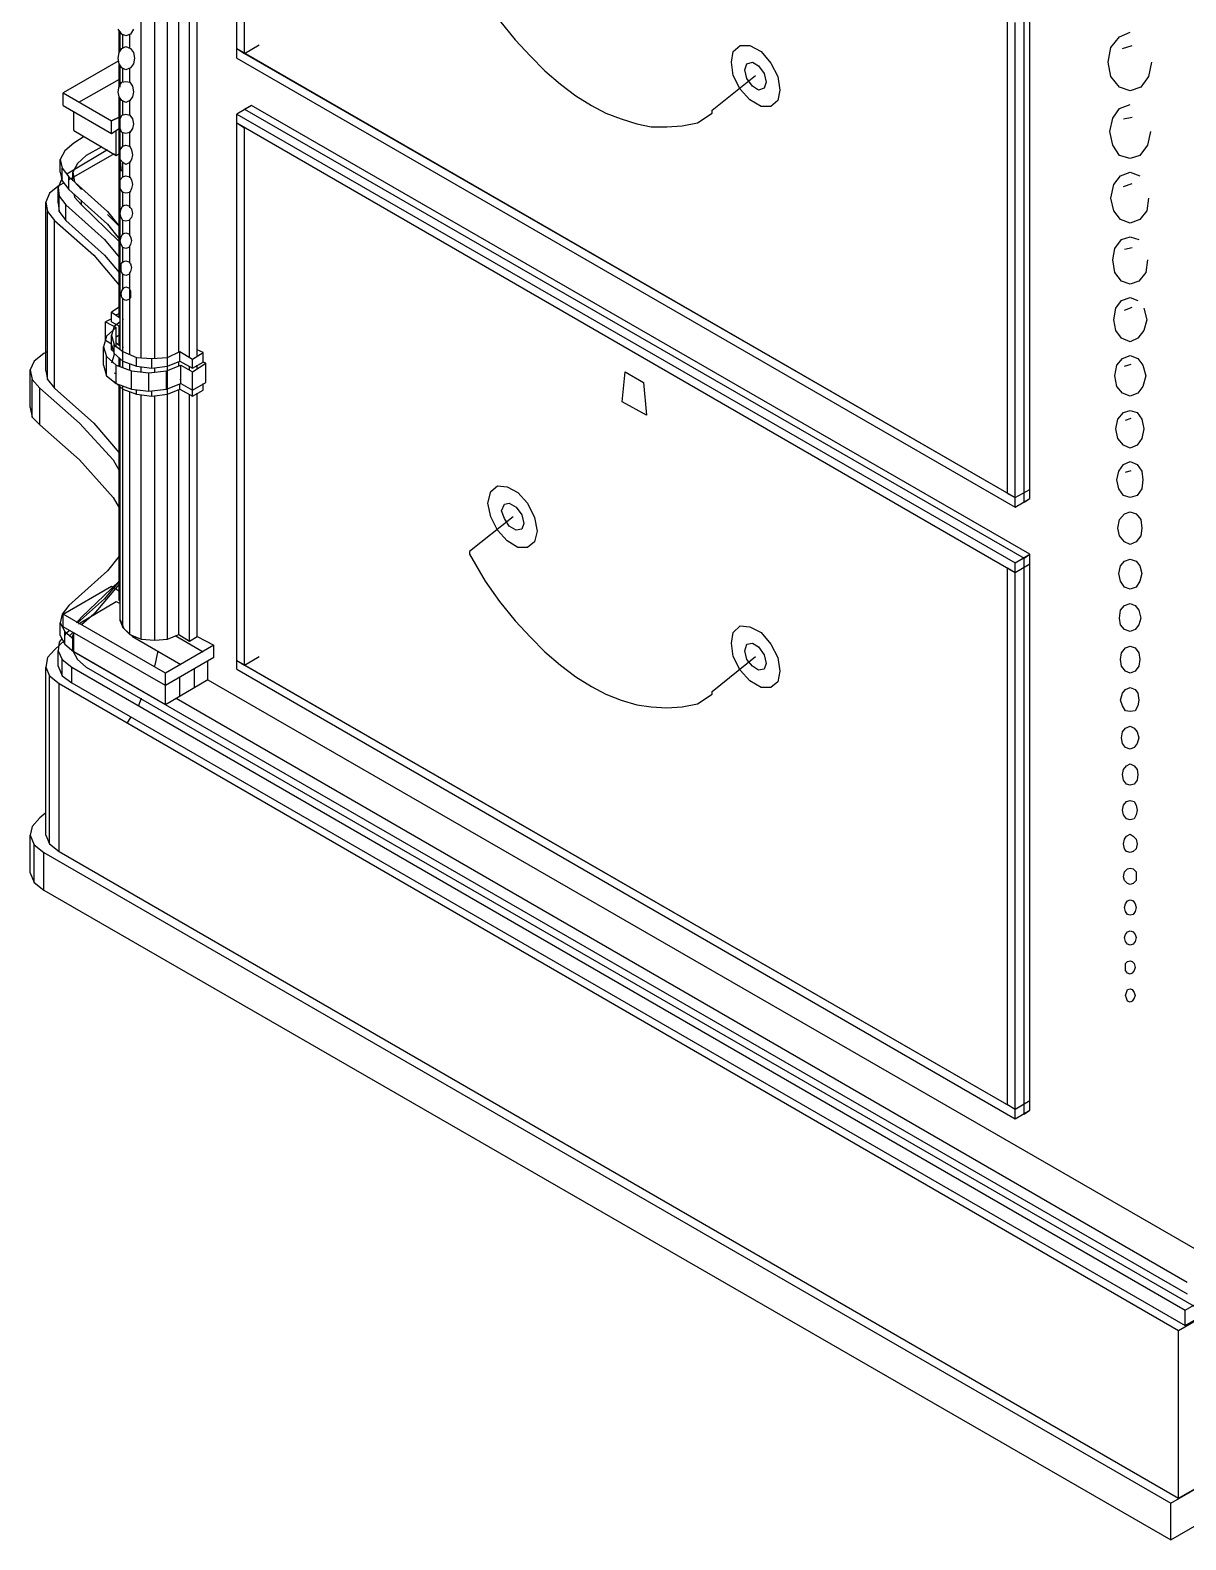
# Model space of a CAD drawing. Header units: inches. Extents: x 0.3 to 16.2, y 0.3 to 11.4.
# Drawn here: x 1.206 to 1.677, y 1.944 to 2.559 of the extents above; entities that cross this region are included whole.
import ezdxf

# ---------------------------------------------------------------- set-up
doc = ezdxf.new("R2010")
doc.units = ezdxf.units.IN
doc.header["$LTSCALE"] = 0.009843
doc.header["$MEASUREMENT"] = 0
doc.layers.add('GEOMETRY', color=7, linetype='Continuous')

msp = doc.modelspace()

# ---------------------------------------------------------------- linework, layer by layer
at = {"layer": 'GEOMETRY'}
for p, q in [((1.2622, 2.31102), (1.2622, 2.83465)), ((1.25157, 2.42598), (1.25157, 2.81693)), ((1.25709, 2.42559), (1.25709, 2.81654)), ((1.26693, 2.42795), (1.26693, 2.81929)), ((1.27126, 2.42598), (1.27126, 2.81732)), ((1.27441, 2.42677), (1.27441, 2.81772)), ((1.29055, 2.55197), (1.29055, 2.74606)), ((1.2937, 2.55), (1.2937, 2.74409)), ((1.2937, 2.55394), (1.2937, 2.74409)), ((1.61142, 2.36693), (1.61142, 2.5685)), ((1.61378, 2.3685), (1.61378, 2.57008)), ((1.39764, 2.56339), (1.40394, 2.55551)), ((1.60472, 2.37047), (1.60472, 2.56457)), ((1.60787, 2.3689), (1.60787, 2.5626)), ((1.61378, 2.37205), (1.61378, 2.56614)), ((1.2437, 2.55787), (1.24213, 2.55984)), ((1.24252, 2.55039), (1.24252, 2.55906)), ((1.24252, 2.55039), (1.24252, 2.55906)), ((1.24291, 2.55079), (1.24291, 2.55906)), ((1.24291, 2.55079), (1.24291, 2.55906)), ((1.24291, 2.55118), (1.24291, 2.55866)), ((1.24291, 2.55118), (1.24291, 2.55866)), ((1.24528, 2.55709), (1.2437, 2.55787)), ((1.24409, 2.55197), (1.24409, 2.55787)), ((1.24724, 2.55787), (1.24528, 2.55709)), ((1.24685, 2.55197), (1.24685, 2.55787)), ((1.24685, 2.55197), (1.24685, 2.55787)), ((1.24843, 2.55984), (1.24724, 2.55787)), ((1.40394, 2.55551), (1.41024, 2.54882)), ((1.64685, 2.55236), (1.65039, 2.55669)), ((1.65039, 2.55669), (1.65472, 2.55866)), ((1.24213, 2.54803), (1.24252, 2.55039)), ((1.24252, 2.55039), (1.2437, 2.55197)), ((1.2437, 2.55197), (1.24528, 2.55276)), ((1.24528, 2.55276), (1.24724, 2.55197)), ((1.24724, 2.55197), (1.24843, 2.55039)), ((1.24843, 2.55039), (1.24882, 2.54803)), ((1.29055, 2.55197), (1.60787, 2.3689)), ((1.29055, 2.55197), (1.60787, 2.3689)), ((1.29055, 2.55197), (1.2937, 2.55)), ((1.29055, 2.54803), (1.29055, 2.55197)), ((1.2937, 2.55), (1.29961, 2.55354)), ((1.2937, 2.55), (1.60787, 2.3689)), ((1.49213, 2.54646), (1.49291, 2.55079)), ((1.49291, 2.55079), (1.49567, 2.55315)), ((1.49567, 2.55315), (1.49961, 2.55315)), ((1.49961, 2.55315), (1.50433, 2.55079)), ((1.50433, 2.55079), (1.50827, 2.54606)), ((1.64567, 2.54646), (1.64685, 2.55236)), ((1.65157, 2.55197), (1.65551, 2.55315)), ((1.24213, 2.54685), (1.21969, 2.53386)), ((1.24252, 2.54567), (1.24213, 2.54803)), ((1.2437, 2.54409), (1.24252, 2.54567)), ((1.24252, 2.53661), (1.24252, 2.54528)), ((1.24252, 2.53661), (1.24252, 2.54528)), ((1.24291, 2.53661), (1.24291, 2.54528)), ((1.24291, 2.53661), (1.24291, 2.54528)), ((1.24291, 2.53701), (1.24291, 2.54488)), ((1.24291, 2.53622), (1.24291, 2.54488)), ((1.24528, 2.54331), (1.2437, 2.54409)), ((1.24409, 2.53819), (1.24409, 2.54409)), ((1.24724, 2.54409), (1.24528, 2.54331)), ((1.24685, 2.53819), (1.24685, 2.54409)), ((1.24685, 2.53819), (1.24685, 2.54409)), ((1.24843, 2.54567), (1.24724, 2.54409)), ((1.24882, 2.54803), (1.24843, 2.54567)), ((1.29055, 2.54803), (1.60787, 2.36496)), ((1.41024, 2.54882), (1.41614, 2.54291)), ((1.49291, 2.54094), (1.49213, 2.54646)), ((1.49764, 2.54331), (1.49843, 2.54567)), ((1.49843, 2.53976), (1.49764, 2.54331)), ((1.49843, 2.54567), (1.50079, 2.54646)), ((1.50079, 2.54646), (1.50315, 2.54488)), ((1.50315, 2.54488), (1.50551, 2.54173)), ((1.50827, 2.54606), (1.51102, 2.54055)), ((1.64685, 2.54055), (1.64567, 2.54646)), ((1.66339, 2.54646), (1.6622, 2.54055)), ((1.24252, 2.53937), (1.22598, 2.52992)), ((1.24252, 2.53661), (1.2437, 2.53819)), ((1.2437, 2.53819), (1.24528, 2.53858)), ((1.24528, 2.53858), (1.24685, 2.53819)), ((1.24685, 2.53819), (1.24803, 2.53661)), ((1.41614, 2.54291), (1.42244, 2.5374)), ((1.42244, 2.5374), (1.42874, 2.53268)), ((1.48425, 2.52677), (1.50197, 2.54094)), ((1.49567, 2.53543), (1.49291, 2.54094)), ((1.50079, 2.53661), (1.49843, 2.53976)), ((1.50551, 2.54173), (1.5063, 2.53819)), ((1.5063, 2.53819), (1.50551, 2.53583)), ((1.51102, 2.54055), (1.51181, 2.53504)), ((1.65039, 2.53622), (1.64685, 2.54055)), ((1.6622, 2.54055), (1.65906, 2.53622)), ((1.21969, 2.53386), (1.23937, 2.52244)), ((1.21969, 2.53386), (1.23937, 2.52244)), ((1.21969, 2.52874), (1.21969, 2.53386)), ((1.24213, 2.53425), (1.24252, 2.53661)), ((1.24252, 2.53228), (1.24213, 2.53425)), ((1.2437, 2.53071), (1.24252, 2.53228)), ((1.24252, 2.44252), (1.24252, 2.53228)), ((1.24252, 2.52795), (1.24252, 2.53228)), ((1.24291, 2.50591), (1.24291, 2.53189)), ((1.24291, 2.44252), (1.24291, 2.53189)), ((1.24291, 2.52362), (1.24291, 2.53189)), ((1.24803, 2.53228), (1.24685, 2.53071)), ((1.24803, 2.53661), (1.24843, 2.53425)), ((1.24843, 2.53425), (1.24803, 2.53228)), ((1.42874, 2.53268), (1.43504, 2.52874)), ((1.49961, 2.5311), (1.49567, 2.53543)), ((1.50433, 2.52835), (1.49961, 2.5311)), ((1.50315, 2.53504), (1.50079, 2.53661)), ((1.50551, 2.53583), (1.50315, 2.53504)), ((1.51181, 2.53504), (1.51102, 2.53071)), ((1.65472, 2.53465), (1.65039, 2.53622)), ((1.65906, 2.53622), (1.65472, 2.53465)), ((1.21969, 2.52874), (1.23937, 2.51732)), ((1.22402, 2.5185), (1.22402, 2.52598)), ((1.24291, 2.52323), (1.2437, 2.5248)), ((1.24528, 2.52992), (1.2437, 2.53071)), ((1.2437, 2.5248), (1.24528, 2.5252)), ((1.24409, 2.5248), (1.24409, 2.53071)), ((1.24685, 2.53071), (1.24528, 2.52992)), ((1.24528, 2.5252), (1.24685, 2.5248)), ((1.24685, 2.5248), (1.24685, 2.53071)), ((1.24685, 2.5248), (1.24685, 2.53071)), ((1.24685, 2.5248), (1.24803, 2.52323)), ((1.29646, 2.52874), (1.29055, 2.5252)), ((1.29055, 2.5252), (1.60787, 2.34213)), ((1.29055, 2.5252), (1.60787, 2.34213)), ((1.29055, 2.52165), (1.29055, 2.5252)), ((1.29646, 2.52874), (1.2937, 2.52717)), ((1.2937, 2.52717), (1.61142, 2.34409)), ((1.2937, 2.52717), (1.61142, 2.34409)), ((1.61378, 2.34567), (1.29646, 2.52874)), ((1.61378, 2.34567), (1.29646, 2.52874)), ((1.43504, 2.52874), (1.44094, 2.52559)), ((1.44094, 2.52559), (1.44724, 2.52323)), ((1.47835, 2.52165), (1.48425, 2.52559)), ((1.48425, 2.52559), (1.48425, 2.52677)), ((1.50827, 2.52835), (1.50433, 2.52835)), ((1.51102, 2.53071), (1.50827, 2.52835)), ((1.64764, 2.52362), (1.65039, 2.52756)), ((1.65039, 2.52756), (1.65472, 2.52913)), ((1.22402, 2.5185), (1.24134, 2.50827)), ((1.24252, 2.52402), (1.23937, 2.52244)), ((1.23937, 2.52244), (1.24252, 2.52402)), ((1.23937, 2.52244), (1.24252, 2.52402)), ((1.23937, 2.51732), (1.23937, 2.52244)), ((1.23937, 2.51732), (1.24252, 2.51929)), ((1.24134, 2.5185), (1.24252, 2.51929)), ((1.24134, 2.5185), (1.24252, 2.51929)), ((1.24134, 2.50827), (1.24134, 2.5185)), ((1.24252, 2.52126), (1.24291, 2.52323)), ((1.24291, 2.51929), (1.24252, 2.52126)), ((1.2437, 2.51772), (1.24291, 2.51929)), ((1.24291, 2.42953), (1.24291, 2.5189)), ((1.24803, 2.51929), (1.24685, 2.51772)), ((1.24803, 2.52323), (1.24843, 2.52126)), ((1.24843, 2.52126), (1.24803, 2.51929)), ((1.29055, 2.52165), (1.60787, 2.33819)), ((1.29055, 2.52165), (1.2937, 2.51969)), ((1.29055, 2.52165), (1.2937, 2.51969)), ((1.29055, 2.30236), (1.29055, 2.52165)), ((1.2937, 2.30039), (1.2937, 2.51969)), ((1.2937, 2.30433), (1.2937, 2.51969)), ((1.44724, 2.52323), (1.45354, 2.52126)), ((1.45354, 2.52126), (1.45945, 2.52008)), ((1.45945, 2.52008), (1.46575, 2.52008)), ((1.46575, 2.52008), (1.47205, 2.52047)), ((1.47205, 2.52047), (1.47835, 2.52165)), ((1.64646, 2.51811), (1.64764, 2.52362)), ((1.65197, 2.52323), (1.65551, 2.52402)), ((1.22402, 2.51339), (1.22047, 2.51024)), ((1.22835, 2.51614), (1.22402, 2.51339)), ((1.24528, 2.51732), (1.2437, 2.51772)), ((1.24409, 2.5122), (1.24409, 2.51772)), ((1.24409, 2.5122), (1.24528, 2.5126)), ((1.24685, 2.51772), (1.24528, 2.51732)), ((1.24528, 2.5126), (1.24685, 2.5122)), ((1.24685, 2.51181), (1.24685, 2.51811)), ((1.24685, 2.51181), (1.24685, 2.51811)), ((1.64764, 2.5126), (1.64646, 2.51811)), ((1.65039, 2.50827), (1.64764, 2.5126)), ((1.66181, 2.5126), (1.65866, 2.50827)), ((1.66299, 2.51811), (1.66181, 2.5126)), ((1.22047, 2.51024), (1.2185, 2.50669)), ((1.2185, 2.50669), (1.21929, 2.50315)), ((1.2185, 2.50669), (1.21929, 2.50315)), ((1.2185, 2.50157), (1.2185, 2.50669)), ((1.24055, 2.50906), (1.22205, 2.49843)), ((1.2378, 2.51063), (1.22323, 2.50197)), ((1.22913, 2.50827), (1.22559, 2.50512)), ((1.23543, 2.51181), (1.22913, 2.50827)), ((1.24134, 2.50827), (1.24252, 2.50906)), ((1.24252, 2.50866), (1.24291, 2.51063)), ((1.24291, 2.50669), (1.24252, 2.50866)), ((1.24291, 2.51063), (1.24409, 2.5122)), ((1.24409, 2.50551), (1.24291, 2.50669)), ((1.24685, 2.5122), (1.24764, 2.51063)), ((1.24764, 2.50669), (1.24685, 2.50551)), ((1.24764, 2.51063), (1.24803, 2.50866)), ((1.24803, 2.50866), (1.24764, 2.50669)), ((1.65472, 2.50709), (1.65039, 2.50827)), ((1.65866, 2.50827), (1.65472, 2.50709)), ((1.2185, 2.50157), (1.21929, 2.49803)), ((1.21929, 2.49803), (1.21929, 2.50315)), ((1.21929, 2.50315), (1.22205, 2.49961)), ((1.21929, 2.50315), (1.22205, 2.49961)), ((1.22323, 2.50197), (1.22126, 2.50079)), ((1.22559, 2.50512), (1.22362, 2.50157)), ((1.22362, 2.50157), (1.22441, 2.49764)), ((1.22362, 2.50157), (1.22441, 2.49764)), ((1.22362, 2.49803), (1.22362, 2.50157)), ((1.24291, 2.50591), (1.24331, 2.50197)), ((1.24528, 2.50472), (1.24409, 2.50551)), ((1.24409, 2.49961), (1.24409, 2.50551)), ((1.24409, 2.49961), (1.24528, 2.5)), ((1.24685, 2.50551), (1.24528, 2.50472)), ((1.24528, 2.5), (1.24685, 2.49961)), ((1.24685, 2.49921), (1.24685, 2.50591)), ((1.24685, 2.49921), (1.24685, 2.50591)), ((1.64803, 2.49646), (1.65079, 2.5)), ((1.65079, 2.5), (1.65472, 2.50157)), ((1.65472, 2.50157), (1.65866, 2.5)), ((1.21811, 2.49606), (1.21417, 2.49291)), ((1.21929, 2.49921), (1.21772, 2.49528)), ((1.21772, 2.49528), (1.21811, 2.49173)), ((1.21772, 2.49528), (1.21811, 2.49173)), ((1.21772, 2.48898), (1.21772, 2.49528)), ((1.22008, 2.49724), (1.21811, 2.49606)), ((1.21929, 2.49803), (1.22205, 2.49449)), ((1.22205, 2.49961), (1.2378, 2.48543)), ((1.22205, 2.49961), (1.2378, 2.48543)), ((1.22205, 2.49449), (1.22205, 2.49961)), ((1.22205, 2.49449), (1.2378, 2.48031)), ((1.22441, 2.49764), (1.22717, 2.49449)), ((1.22441, 2.49764), (1.22717, 2.49449)), ((1.24252, 2.49646), (1.24291, 2.49843)), ((1.24291, 2.49488), (1.24252, 2.49646)), ((1.24291, 2.49843), (1.24409, 2.49961)), ((1.24409, 2.49331), (1.24291, 2.49488)), ((1.24685, 2.49961), (1.24764, 2.49843)), ((1.24764, 2.49488), (1.24685, 2.49331)), ((1.24764, 2.49843), (1.24803, 2.49646)), ((1.24803, 2.49646), (1.24764, 2.49488)), ((1.64685, 2.49094), (1.64803, 2.49646)), ((1.65197, 2.49567), (1.65551, 2.49685)), ((1.21417, 2.49291), (1.2126, 2.48937)), ((1.2126, 2.48937), (1.21339, 2.48543)), ((1.2126, 2.48937), (1.21339, 2.48543)), ((1.2126, 2.42047), (1.2126, 2.48937)), ((1.21772, 2.48898), (1.21811, 2.48543)), ((1.21811, 2.48543), (1.21811, 2.49173)), ((1.21811, 2.49173), (1.22087, 2.48819)), ((1.21811, 2.49173), (1.22087, 2.48819)), ((1.22087, 2.48819), (1.23661, 2.47402)), ((1.22087, 2.48819), (1.23661, 2.47402)), ((1.22087, 2.48189), (1.22087, 2.48819)), ((1.22402, 2.49252), (1.22441, 2.49134)), ((1.22441, 2.49134), (1.22717, 2.48819)), ((1.22717, 2.48819), (1.22717, 2.49016)), ((1.22717, 2.48819), (1.24252, 2.47323)), ((1.24331, 2.48661), (1.24409, 2.4878)), ((1.24409, 2.4874), (1.24409, 2.4937)), ((1.24528, 2.49291), (1.24409, 2.49331)), ((1.24409, 2.4878), (1.24528, 2.48819)), ((1.24685, 2.49331), (1.24528, 2.49291)), ((1.24528, 2.48819), (1.24646, 2.4878)), ((1.24646, 2.4878), (1.24764, 2.48661)), ((1.24685, 2.48701), (1.24685, 2.4937)), ((1.24685, 2.48701), (1.24685, 2.4937)), ((1.64803, 2.48583), (1.64685, 2.49094)), ((1.6622, 2.49094), (1.66142, 2.48583)), ((1.21339, 2.41693), (1.21339, 2.48543)), ((1.21339, 2.48543), (1.21614, 2.48189)), ((1.21339, 2.48543), (1.21614, 2.48189)), ((1.21614, 2.48189), (1.23228, 2.46772)), ((1.21614, 2.48189), (1.23228, 2.46772)), ((1.21614, 2.41339), (1.21614, 2.48189)), ((1.21811, 2.48543), (1.22087, 2.48189)), ((1.22087, 2.48189), (1.23661, 2.46772)), ((1.2378, 2.48543), (1.24252, 2.47953)), ((1.2378, 2.48543), (1.24252, 2.47953)), ((1.2378, 2.48425), (1.24252, 2.47953)), ((1.2378, 2.48425), (1.24252, 2.47953)), ((1.24291, 2.48465), (1.24331, 2.48661)), ((1.24331, 2.48307), (1.24291, 2.48465)), ((1.24409, 2.48189), (1.24331, 2.48307)), ((1.24528, 2.4815), (1.24409, 2.48189)), ((1.24409, 2.47598), (1.24409, 2.48189)), ((1.24646, 2.48189), (1.24528, 2.4815)), ((1.24764, 2.48307), (1.24646, 2.48189)), ((1.24685, 2.47559), (1.24685, 2.48228)), ((1.24685, 2.47559), (1.24685, 2.48228)), ((1.24764, 2.48661), (1.24803, 2.48465)), ((1.24803, 2.48465), (1.24764, 2.48307)), ((1.65079, 2.48228), (1.64803, 2.48583)), ((1.65472, 2.48071), (1.65079, 2.48228)), ((1.65866, 2.48228), (1.65472, 2.48071)), ((1.66142, 2.48583), (1.65866, 2.48228)), ((1.2378, 2.48031), (1.24252, 2.47441)), ((1.24331, 2.4752), (1.24409, 2.47638)), ((1.24409, 2.47638), (1.24528, 2.47677)), ((1.24528, 2.47677), (1.24646, 2.47638)), ((1.24646, 2.47638), (1.24724, 2.4752)), ((1.23661, 2.47402), (1.24252, 2.46693)), ((1.23661, 2.47402), (1.24252, 2.46693)), ((1.24291, 2.47362), (1.24331, 2.4752)), ((1.24331, 2.47205), (1.24291, 2.47362)), ((1.24409, 2.47087), (1.24331, 2.47205)), ((1.24528, 2.47047), (1.24409, 2.47087)), ((1.24409, 2.46457), (1.24409, 2.47087)), ((1.24646, 2.47087), (1.24528, 2.47047)), ((1.24724, 2.47205), (1.24646, 2.47087)), ((1.24685, 2.46457), (1.24685, 2.47126)), ((1.24685, 2.46457), (1.24685, 2.47126)), ((1.24724, 2.4752), (1.24764, 2.47362)), ((1.24764, 2.47362), (1.24724, 2.47205)), ((1.64764, 2.46575), (1.64843, 2.47047)), ((1.64843, 2.47047), (1.65118, 2.47402)), ((1.65118, 2.47402), (1.65472, 2.4752)), ((1.65236, 2.47008), (1.65551, 2.47087)), ((1.65472, 2.4752), (1.65827, 2.47402)), ((1.23228, 2.46772), (1.24252, 2.45551)), ((1.23228, 2.46772), (1.24252, 2.45551)), ((1.23661, 2.46772), (1.24252, 2.46063)), ((1.24331, 2.46417), (1.24409, 2.46496)), ((1.24331, 2.4626), (1.24331, 2.46417)), ((1.24409, 2.46496), (1.24528, 2.46535)), ((1.24528, 2.46535), (1.24646, 2.46496)), ((1.24646, 2.46496), (1.24724, 2.46417)), ((1.24724, 2.46417), (1.24764, 2.4626)), ((1.64843, 2.46063), (1.64764, 2.46575)), ((1.66181, 2.46575), (1.66102, 2.46063)), ((1.24331, 2.46102), (1.24331, 2.4626)), ((1.24409, 2.45984), (1.24331, 2.46102)), ((1.24409, 2.45394), (1.24409, 2.46024)), ((1.24528, 2.45945), (1.24409, 2.45984)), ((1.24646, 2.45984), (1.24528, 2.45945)), ((1.24724, 2.46102), (1.24646, 2.45984)), ((1.24685, 2.42717), (1.24685, 2.46063)), ((1.24685, 2.42717), (1.24685, 2.46063)), ((1.24764, 2.4626), (1.24724, 2.46102)), ((1.65118, 2.45709), (1.64843, 2.46063)), ((1.65472, 2.45591), (1.65118, 2.45709)), ((1.65827, 2.45709), (1.65472, 2.45591)), ((1.66102, 2.46063), (1.65827, 2.45709)), ((1.24331, 2.45197), (1.2437, 2.45315)), ((1.2437, 2.45039), (1.24331, 2.45197)), ((1.2437, 2.45315), (1.24449, 2.45433)), ((1.24449, 2.45433), (1.24528, 2.45472)), ((1.24528, 2.45472), (1.24646, 2.45433)), ((1.24646, 2.45433), (1.24724, 2.45315)), ((1.24724, 2.45315), (1.24724, 2.45197)), ((1.24724, 2.45197), (1.24724, 2.45039)), ((1.24252, 2.44646), (1.23937, 2.44449)), ((1.24449, 2.44961), (1.2437, 2.45039)), ((1.24409, 2.42205), (1.24409, 2.45)), ((1.24528, 2.44921), (1.24449, 2.44961)), ((1.24646, 2.44961), (1.24528, 2.44921)), ((1.24724, 2.45039), (1.24646, 2.44961)), ((1.64803, 2.44134), (1.64882, 2.44606)), ((1.64882, 2.44606), (1.65118, 2.44921)), ((1.65118, 2.44921), (1.65472, 2.45039)), ((1.65236, 2.44528), (1.65551, 2.44646)), ((1.65472, 2.45039), (1.65787, 2.44921)), ((1.66024, 2.44606), (1.66142, 2.44134)), ((1.23937, 2.44173), (1.23701, 2.44055)), ((1.23701, 2.44055), (1.24134, 2.43819)), ((1.23701, 2.44055), (1.24134, 2.43819)), ((1.23701, 2.43307), (1.23701, 2.44055)), ((1.23937, 2.44449), (1.24291, 2.44213)), ((1.23937, 2.44449), (1.24291, 2.44213)), ((1.23937, 2.44055), (1.23937, 2.44449)), ((1.23937, 2.44055), (1.24291, 2.43858)), ((1.24055, 2.43858), (1.23937, 2.43504)), ((1.24291, 2.44055), (1.24055, 2.43858)), ((1.24252, 2.4437), (1.24134, 2.44331)), ((1.24252, 2.4311), (1.24252, 2.43858)), ((1.24291, 2.4311), (1.24291, 2.43858)), ((1.24409, 2.44173), (1.24409, 2.44173)), ((1.24409, 2.44173), (1.24409, 2.44173)), ((1.24409, 2.44173), (1.24409, 2.44134)), ((1.24409, 2.4378), (1.24409, 2.44173)), ((1.64882, 2.43701), (1.64803, 2.44134)), ((1.66142, 2.44134), (1.66024, 2.43701)), ((1.2374, 2.43465), (1.23622, 2.43031)), ((1.23701, 2.43307), (1.23937, 2.4315)), ((1.24134, 2.43819), (1.2374, 2.43465)), ((1.23937, 2.43504), (1.24055, 2.4311)), ((1.23937, 2.43504), (1.24055, 2.4311)), ((1.23937, 2.4311), (1.23937, 2.43504)), ((1.24134, 2.43031), (1.24134, 2.43819)), ((1.24252, 2.43504), (1.24134, 2.43425)), ((1.24409, 2.4378), (1.24409, 2.4378)), ((1.65118, 2.43386), (1.64882, 2.43701)), ((1.65472, 2.43228), (1.65118, 2.43386)), ((1.65787, 2.43386), (1.65472, 2.43228)), ((1.66024, 2.43701), (1.65787, 2.43386)), ((1.21181, 2.42756), (1.20787, 2.42441)), ((1.21339, 2.42835), (1.21181, 2.42756)), ((1.23622, 2.43031), (1.2374, 2.42638)), ((1.23622, 2.43031), (1.2374, 2.42638)), ((1.23622, 2.42283), (1.23622, 2.43031)), ((1.2374, 2.4185), (1.2374, 2.42638)), ((1.2374, 2.42638), (1.24134, 2.42283)), ((1.2374, 2.42638), (1.24134, 2.42283)), ((1.23937, 2.42913), (1.23937, 2.43189)), ((1.23937, 2.4311), (1.24055, 2.42756)), ((1.23937, 2.42913), (1.24055, 2.42835)), ((1.24055, 2.42717), (1.23937, 2.42362)), ((1.24055, 2.42756), (1.24055, 2.4311)), ((1.24055, 2.4311), (1.24409, 2.42835)), ((1.24055, 2.4311), (1.24409, 2.42835)), ((1.24055, 2.43071), (1.24134, 2.43031)), ((1.24055, 2.42756), (1.24409, 2.42441)), ((1.24094, 2.42717), (1.24055, 2.42717)), ((1.24134, 2.43189), (1.24291, 2.43071)), ((1.24134, 2.43189), (1.24291, 2.43071)), ((1.24409, 2.43031), (1.24409, 2.42992)), ((1.24409, 2.43031), (1.24409, 2.42992)), ((1.24409, 2.42992), (1.24409, 2.42992)), ((1.24409, 2.42638), (1.24409, 2.42992)), ((1.24409, 2.42441), (1.24409, 2.42835)), ((1.24409, 2.42835), (1.24961, 2.42598)), ((1.24409, 2.42835), (1.24961, 2.42598)), ((1.2622, 2.42598), (1.26732, 2.42835)), ((1.2622, 2.42598), (1.26732, 2.42835)), ((1.26732, 2.42441), (1.26732, 2.42835)), ((1.26732, 2.42835), (1.27244, 2.4252)), ((1.26732, 2.42835), (1.27244, 2.4252)), ((1.27244, 2.4252), (1.27677, 2.42795)), ((1.27244, 2.4252), (1.27677, 2.42795)), ((1.27677, 2.42795), (1.27441, 2.42913)), ((1.27677, 2.42402), (1.27677, 2.42795)), ((1.65157, 2.42559), (1.65472, 2.42677)), ((1.65472, 2.42677), (1.65787, 2.42559)), ((1.20787, 2.42441), (1.2063, 2.42087)), ((1.2063, 2.42087), (1.20709, 2.41693)), ((1.2063, 2.42087), (1.20709, 2.41693)), ((1.2063, 2.40551), (1.2063, 2.42087)), ((1.2126, 2.42047), (1.21339, 2.41693)), ((1.23622, 2.42283), (1.2374, 2.4185)), ((1.24134, 2.41535), (1.24134, 2.42283)), ((1.24134, 2.42283), (1.24764, 2.42047)), ((1.24134, 2.42283), (1.24764, 2.42047)), ((1.24252, 2.42244), (1.24252, 2.42598)), ((1.24291, 2.42244), (1.24291, 2.42559)), ((1.24291, 2.42244), (1.24291, 2.42559)), ((1.24409, 2.42441), (1.24961, 2.42244)), ((1.24685, 2.42087), (1.24685, 2.42323)), ((1.24685, 2.42087), (1.24685, 2.42323)), ((1.24764, 2.41299), (1.24764, 2.42047)), ((1.24764, 2.42047), (1.25472, 2.41969)), ((1.24764, 2.42047), (1.25472, 2.41969)), ((1.24961, 2.42244), (1.24961, 2.42598)), ((1.24961, 2.42598), (1.25591, 2.42559)), ((1.24961, 2.42598), (1.25591, 2.42559)), ((1.24961, 2.42244), (1.25591, 2.42165)), ((1.25157, 2.42008), (1.25157, 2.42205)), ((1.25472, 2.41969), (1.26181, 2.42047)), ((1.25472, 2.41969), (1.26181, 2.42047)), ((1.25591, 2.42559), (1.2622, 2.42598)), ((1.25591, 2.42559), (1.2622, 2.42598)), ((1.25591, 2.42165), (1.25591, 2.42559)), ((1.25591, 2.42165), (1.2622, 2.42244)), ((1.25709, 2.42008), (1.25709, 2.42165)), ((1.26181, 2.42047), (1.26772, 2.42283)), ((1.26181, 2.42047), (1.26772, 2.42283)), ((1.26181, 2.41299), (1.26181, 2.42047)), ((1.2622, 2.42244), (1.2622, 2.42598)), ((1.2622, 2.42244), (1.26732, 2.42441)), ((1.26693, 2.42244), (1.26693, 2.42402)), ((1.26732, 2.42441), (1.27244, 2.42165)), ((1.26772, 2.41535), (1.26772, 2.42283)), ((1.26772, 2.42283), (1.27244, 2.42008)), ((1.26772, 2.42283), (1.27244, 2.42008)), ((1.27126, 2.42087), (1.27126, 2.42205)), ((1.27244, 2.42165), (1.27244, 2.4252)), ((1.27244, 2.42165), (1.27677, 2.42402)), ((1.27244, 2.42008), (1.27795, 2.42362)), ((1.27244, 2.42008), (1.27795, 2.42362)), ((1.27244, 2.4126), (1.27244, 2.42008)), ((1.27441, 2.42165), (1.27441, 2.42283)), ((1.27795, 2.42362), (1.27677, 2.42402)), ((1.27795, 2.41575), (1.27795, 2.42362)), ((1.44764, 2.40787), (1.44882, 2.42008)), ((1.44882, 2.42008), (1.4563, 2.41575)), ((1.64843, 2.4185), (1.64921, 2.42283)), ((1.64921, 2.42283), (1.65157, 2.42559)), ((1.65236, 2.42244), (1.65512, 2.42323)), ((1.65787, 2.42559), (1.65984, 2.42283)), ((1.65984, 2.42283), (1.66102, 2.4185)), ((1.20709, 2.40157), (1.20709, 2.41693)), ((1.20709, 2.41693), (1.21024, 2.41339)), ((1.20709, 2.41693), (1.21024, 2.41339)), ((1.21339, 2.41693), (1.21614, 2.41339)), ((1.2374, 2.4185), (1.24134, 2.41535)), ((1.24055, 2.41969), (1.24134, 2.41929)), ((1.24055, 2.41969), (1.24134, 2.41929)), ((1.24055, 2.41614), (1.24409, 2.41299)), ((1.24134, 2.41535), (1.24764, 2.41299)), ((1.24252, 2.32677), (1.24252, 2.41457)), ((1.24291, 2.3189), (1.24291, 2.41417)), ((1.24291, 2.3185), (1.24291, 2.41417)), ((1.24409, 2.31575), (1.24409, 2.41417)), ((1.24409, 2.41299), (1.24409, 2.41417)), ((1.25472, 2.4122), (1.25472, 2.41969)), ((1.26181, 2.41299), (1.26772, 2.41535)), ((1.26181, 2.41457), (1.2622, 2.41457)), ((1.26181, 2.41457), (1.2622, 2.41457)), ((1.2622, 2.41102), (1.2622, 2.41457)), ((1.26732, 2.41693), (1.26772, 2.41654)), ((1.26732, 2.41693), (1.26772, 2.41654)), ((1.26732, 2.41299), (1.26732, 2.41496)), ((1.26772, 2.41535), (1.27244, 2.4126)), ((1.27244, 2.4126), (1.27795, 2.41575)), ((1.27244, 2.41024), (1.27244, 2.41378)), ((1.27677, 2.4126), (1.27677, 2.41535)), ((1.4563, 2.41575), (1.45748, 2.40236)), ((1.64921, 2.41417), (1.64843, 2.4185)), ((1.65157, 2.41142), (1.64921, 2.41417)), ((1.65984, 2.41417), (1.65787, 2.41142)), ((1.66102, 2.4185), (1.65984, 2.41417)), ((1.21024, 2.41339), (1.22638, 2.39921)), ((1.21024, 2.41339), (1.22638, 2.39921)), ((1.21024, 2.39843), (1.21024, 2.41339)), ((1.21614, 2.41339), (1.23228, 2.39921)), ((1.24409, 2.41299), (1.24961, 2.41102)), ((1.24685, 2.31299), (1.24685, 2.41181)), ((1.24685, 2.32441), (1.24685, 2.41181)), ((1.24764, 2.41299), (1.25472, 2.4122)), ((1.24961, 2.41102), (1.24961, 2.4126)), ((1.24961, 2.41102), (1.25591, 2.41024)), ((1.25157, 2.31102), (1.25157, 2.41063)), ((1.25472, 2.4122), (1.26181, 2.41299)), ((1.25591, 2.41024), (1.25591, 2.4122)), ((1.25591, 2.41024), (1.2622, 2.41102)), ((1.25709, 2.31063), (1.25709, 2.41024)), ((1.2622, 2.41102), (1.26732, 2.41299)), ((1.26693, 2.31299), (1.26693, 2.4126)), ((1.26732, 2.41299), (1.27244, 2.41024)), ((1.27126, 2.31024), (1.27126, 2.41063)), ((1.27244, 2.41024), (1.27677, 2.4126)), ((1.27441, 2.3122), (1.27441, 2.41142)), ((1.45748, 2.40236), (1.44764, 2.40787)), ((1.65472, 2.41024), (1.65157, 2.41142)), ((1.65787, 2.41142), (1.65472, 2.41024)), ((1.2063, 2.40551), (1.20709, 2.40157)), ((1.20709, 2.40157), (1.21024, 2.39843)), ((1.64961, 2.40079), (1.65197, 2.40354)), ((1.65197, 2.40354), (1.65472, 2.40433)), ((1.65472, 2.40433), (1.65748, 2.40354)), ((1.65748, 2.40354), (1.65945, 2.40079)), ((1.21024, 2.39843), (1.22638, 2.38425)), ((1.22638, 2.39921), (1.24016, 2.38425)), ((1.22638, 2.39921), (1.24016, 2.38425)), ((1.23228, 2.39921), (1.24252, 2.38701)), ((1.64882, 2.39685), (1.64961, 2.40079)), ((1.64961, 2.39291), (1.64882, 2.39685)), ((1.65276, 2.40039), (1.65512, 2.40118)), ((1.65945, 2.40079), (1.66024, 2.39685)), ((1.66024, 2.39685), (1.65945, 2.39291)), ((1.65197, 2.39016), (1.64961, 2.39291)), ((1.65472, 2.38898), (1.65197, 2.39016)), ((1.65748, 2.39016), (1.65472, 2.38898)), ((1.65945, 2.39291), (1.65748, 2.39016)), ((1.67717, 2.0374), (2.29213, 2.39213)), ((1.67717, 2.0374), (2.29213, 2.39213)), ((1.22638, 2.38425), (1.24016, 2.3689)), ((1.24016, 2.38425), (1.24252, 2.37992)), ((1.24016, 2.38425), (1.24252, 2.37992)), ((1.65197, 2.38228), (1.65472, 2.38346)), ((1.65472, 2.38346), (1.65748, 2.38228)), ((1.67441, 2.02913), (2.29764, 2.38898)), ((1.67441, 2.02913), (2.29764, 2.38898)), ((1.67717, 2.0311), (2.29764, 2.38898)), ((1.64921, 2.37598), (1.65, 2.37953)), ((1.65, 2.37953), (1.65197, 2.38228)), ((1.65276, 2.37913), (1.65512, 2.37992)), ((1.65748, 2.38228), (1.65945, 2.37953)), ((1.65945, 2.37953), (1.65984, 2.37598)), ((1.39291, 2.36654), (1.39409, 2.37126)), ((1.39409, 2.37126), (1.39685, 2.37362)), ((1.39685, 2.37362), (1.40079, 2.37323)), ((1.40079, 2.37323), (1.40512, 2.37087)), ((1.40512, 2.37087), (1.40906, 2.36654)), ((1.60787, 2.3689), (1.61378, 2.37205)), ((1.60787, 2.3689), (1.61378, 2.37205)), ((1.60787, 2.3689), (1.61378, 2.37205)), ((1.61378, 2.3685), (1.61378, 2.37205)), ((1.65, 2.37244), (1.64921, 2.37598)), ((1.65197, 2.36969), (1.65, 2.37244)), ((1.65945, 2.37244), (1.65748, 2.36969)), ((1.65984, 2.37598), (1.65945, 2.37244)), ((1.24016, 2.3689), (1.24252, 2.36457)), ((1.39409, 2.36102), (1.39291, 2.36654)), ((1.39843, 2.36339), (1.39961, 2.36614)), ((1.39961, 2.36614), (1.40157, 2.36654)), ((1.40157, 2.36654), (1.40433, 2.36496)), ((1.40433, 2.36496), (1.40669, 2.36181)), ((1.40906, 2.36654), (1.41181, 2.36063)), ((1.60472, 2.37047), (1.60787, 2.3689)), ((1.60787, 2.36496), (1.60787, 2.3689)), ((1.60787, 2.36496), (1.61378, 2.3685)), ((1.61142, 2.36693), (1.61378, 2.3685)), ((1.65472, 2.3689), (1.65197, 2.36969)), ((1.65748, 2.36969), (1.65472, 2.3689)), ((1.40315, 2.36102), (1.38543, 2.34685)), ((1.39685, 2.35551), (1.39409, 2.36102)), ((1.39961, 2.36024), (1.39843, 2.36339)), ((1.40157, 2.35709), (1.39961, 2.36024)), ((1.40669, 2.36181), (1.40748, 2.35827)), ((1.41181, 2.36063), (1.41299, 2.35512)), ((1.64961, 2.3563), (1.65039, 2.35984)), ((1.65039, 2.35984), (1.65236, 2.3622)), ((1.65236, 2.3622), (1.65472, 2.36299)), ((1.65472, 2.36299), (1.65709, 2.3622)), ((1.65709, 2.3622), (1.65906, 2.35984)), ((1.65906, 2.35984), (1.65945, 2.3563)), ((1.40079, 2.35118), (1.39685, 2.35551)), ((1.40433, 2.35551), (1.40157, 2.35709)), ((1.40669, 2.35591), (1.40433, 2.35551)), ((1.40748, 2.35827), (1.40669, 2.35591)), ((1.41299, 2.35512), (1.41181, 2.35079)), ((1.65039, 2.35315), (1.64961, 2.3563)), ((1.65236, 2.35079), (1.65039, 2.35315)), ((1.65906, 2.35315), (1.65709, 2.35079)), ((1.65945, 2.3563), (1.65906, 2.35315)), ((1.67126, 1.95866), (2.35709, 2.35472)), ((1.67126, 1.95866), (2.35709, 2.35472)), ((1.67441, 1.96063), (2.35709, 2.35472)), ((1.38543, 2.34685), (1.38543, 2.34567)), ((1.40512, 2.34843), (1.40079, 2.35118)), ((1.40906, 2.34843), (1.40512, 2.34843)), ((1.41181, 2.35079), (1.40906, 2.34843)), ((1.65472, 2.34961), (1.65236, 2.35079)), ((1.65709, 2.35079), (1.65472, 2.34961)), ((1.67126, 1.9437), (2.37008, 2.34724)), ((1.24252, 2.34488), (1.2378, 2.33898)), ((1.38543, 2.34567), (1.39173, 2.33465)), ((1.60472, 2.34016), (1.60787, 2.33819)), ((1.60472, 2.34016), (1.60787, 2.33819)), ((1.60472, 2.12126), (1.60472, 2.34016)), ((1.60787, 2.34213), (1.61378, 2.34567)), ((1.60787, 2.34213), (1.61378, 2.34567)), ((1.61063, 2.3437), (1.60787, 2.34213)), ((1.60787, 2.33819), (1.60787, 2.34213)), ((1.60787, 2.33819), (1.61378, 2.34173)), ((1.60787, 2.33819), (1.61378, 2.34173)), ((1.60787, 2.33819), (1.61378, 2.34173)), ((1.61142, 2.34409), (1.61378, 2.34567)), ((1.61142, 2.34409), (1.61378, 2.34567)), ((1.61142, 2.11732), (1.61142, 2.34409)), ((1.61378, 2.1189), (1.61378, 2.34567)), ((1.61378, 2.34173), (1.61378, 2.34567)), ((1.61378, 2.12283), (1.61378, 2.34173)), ((1.65, 2.3378), (1.65079, 2.34094)), ((1.65079, 2.34094), (1.65236, 2.34291)), ((1.65236, 2.34291), (1.65472, 2.3437)), ((1.65472, 2.3437), (1.65709, 2.34291)), ((1.65709, 2.34291), (1.65866, 2.34094)), ((1.65866, 2.34094), (1.65945, 2.3378)), ((1.2378, 2.33898), (1.22205, 2.3248)), ((1.24252, 2.33465), (1.22717, 2.32008)), ((1.24252, 2.33465), (1.23661, 2.32756)), ((1.39173, 2.33465), (1.39764, 2.32638)), ((1.60787, 2.11929), (1.60787, 2.33819)), ((1.65079, 2.33465), (1.65, 2.3378)), ((1.65236, 2.33228), (1.65079, 2.33465)), ((1.65866, 2.33465), (1.65709, 2.33228)), ((1.65945, 2.3378), (1.65866, 2.33465)), ((1.21969, 2.32126), (1.23937, 2.33268)), ((1.23661, 2.32756), (1.22559, 2.31772)), ((1.24252, 2.33346), (1.23228, 2.32126)), ((1.23937, 2.33268), (1.24252, 2.33071)), ((1.65472, 2.3315), (1.65236, 2.33228)), ((1.65709, 2.33228), (1.65472, 2.3315)), ((1.22205, 2.3248), (1.21929, 2.32126)), ((1.22598, 2.31732), (1.24134, 2.32638)), ((1.24134, 2.32638), (1.24291, 2.32559)), ((1.24252, 2.32677), (1.24291, 2.32677)), ((1.39764, 2.32638), (1.40394, 2.3185)), ((1.65039, 2.31969), (1.65079, 2.32283)), ((1.65079, 2.32283), (1.65236, 2.3248)), ((1.65236, 2.3248), (1.65472, 2.32559)), ((1.65472, 2.32559), (1.65669, 2.3248)), ((1.65669, 2.3248), (1.65827, 2.32283)), ((1.65827, 2.32283), (1.65906, 2.31969)), ((1.21929, 2.32126), (1.2185, 2.31772)), ((1.2185, 2.31772), (1.22047, 2.31417)), ((1.2185, 2.31772), (1.22047, 2.31417)), ((1.2185, 2.3126), (1.2185, 2.31772)), ((1.26142, 2.29724), (1.21969, 2.32126)), ((1.26142, 2.29724), (1.21969, 2.32126)), ((1.21969, 2.31614), (1.21969, 2.32126)), ((1.26142, 2.29213), (1.21969, 2.31614)), ((1.22717, 2.32008), (1.2252, 2.31772)), ((1.23228, 2.32126), (1.22717, 2.31693)), ((1.24291, 2.3189), (1.24449, 2.31535)), ((1.24291, 2.3185), (1.24409, 2.31575)), ((1.24409, 2.31575), (1.24685, 2.31299)), ((1.24449, 2.31535), (1.24803, 2.3122)), ((1.40394, 2.3185), (1.41024, 2.31181)), ((1.49291, 2.31378), (1.49567, 2.31654)), ((1.49567, 2.31654), (1.49961, 2.31614)), ((1.49961, 2.31614), (1.50433, 2.31378)), ((1.65079, 2.31693), (1.65039, 2.31969)), ((1.65236, 2.31496), (1.65079, 2.31693)), ((1.65827, 2.31693), (1.65669, 2.31496)), ((1.65906, 2.31969), (1.65827, 2.31693)), ((1.22047, 2.31063), (1.21614, 2.30669)), ((1.21811, 2.30984), (1.21772, 2.3063)), ((1.21929, 2.31142), (1.21811, 2.30984)), ((1.2185, 2.3126), (1.22047, 2.30906)), ((1.22047, 2.30906), (1.22047, 2.31417)), ((1.22047, 2.31417), (1.22402, 2.31102)), ((1.22047, 2.31417), (1.22402, 2.31102)), ((1.22087, 2.31339), (1.22047, 2.3126)), ((1.22047, 2.30906), (1.22402, 2.30591)), ((1.22244, 2.31457), (1.22087, 2.31339)), ((1.22362, 2.31378), (1.22244, 2.3126)), ((1.22402, 2.31378), (1.22362, 2.3126)), ((1.22362, 2.3126), (1.22402, 2.3122)), ((1.22362, 2.3126), (1.22402, 2.3122)), ((1.22362, 2.3063), (1.22362, 2.3126)), ((1.22402, 2.30591), (1.22402, 2.31378)), ((1.22402, 2.30591), (1.22402, 2.31102)), ((1.24685, 2.31299), (1.25157, 2.31102)), ((1.24803, 2.3122), (1.26772, 2.30079)), ((1.25157, 2.31102), (1.25709, 2.31063)), ((1.25709, 2.31063), (1.2622, 2.31102)), ((1.2622, 2.31102), (1.26693, 2.31299)), ((1.26535, 2.3126), (1.27677, 2.30591)), ((1.26693, 2.31299), (1.27126, 2.31024)), ((1.27126, 2.31024), (1.27441, 2.3122)), ((1.27441, 2.3122), (1.2811, 2.30866)), ((1.41024, 2.31181), (1.41614, 2.30591)), ((1.49213, 2.30945), (1.49291, 2.31378)), ((1.49291, 2.30394), (1.49213, 2.30945)), ((1.49764, 2.3063), (1.49843, 2.30906)), ((1.49843, 2.30906), (1.50079, 2.30945)), ((1.50079, 2.30945), (1.50315, 2.30787)), ((1.50433, 2.31378), (1.50827, 2.30906)), ((1.50827, 2.30906), (1.51102, 2.30354)), ((1.65472, 2.31417), (1.65236, 2.31496)), ((1.65669, 2.31496), (1.65472, 2.31417)), ((1.21339, 2.30354), (1.2126, 2.29961)), ((1.21614, 2.30669), (1.21339, 2.30354)), ((1.21772, 2.3063), (1.21929, 2.30276)), ((1.21772, 2.3063), (1.21929, 2.30276)), ((1.21772, 2.3), (1.21772, 2.3063)), ((1.22362, 2.3063), (1.22559, 2.30276)), ((1.22402, 2.30591), (1.67795, 2.04409)), ((1.26142, 2.28425), (1.22402, 2.30591)), ((1.25827, 2.3063), (1.25709, 2.30039)), ((1.2811, 2.30866), (1.26142, 2.29724)), ((1.2811, 2.30866), (1.26142, 2.29724)), ((1.2811, 2.30354), (1.26142, 2.29213)), ((1.2811, 2.30354), (1.2811, 2.30866)), ((1.2937, 2.30039), (1.29961, 2.30394)), ((1.41614, 2.30591), (1.42244, 2.30039)), ((1.48425, 2.28976), (1.50197, 2.30394)), ((1.49567, 2.29843), (1.49291, 2.30394)), ((1.49843, 2.30276), (1.49764, 2.3063)), ((1.50315, 2.30787), (1.50551, 2.30472)), ((1.50551, 2.30472), (1.5063, 2.30118)), ((1.51102, 2.30354), (1.51181, 2.29803)), ((1.65079, 2.30276), (1.65118, 2.30551)), ((1.65118, 2.30551), (1.65276, 2.30748)), ((1.65276, 2.30748), (1.65472, 2.30827)), ((1.65472, 2.30827), (1.65669, 2.30748)), ((1.65669, 2.30748), (1.65827, 2.30551)), ((1.65827, 2.30551), (1.65866, 2.30276)), ((1.2126, 2.29961), (1.21417, 2.29606)), ((1.2126, 2.29961), (1.21417, 2.29606)), ((1.2126, 2.2311), (1.2126, 2.29961)), ((1.21772, 2.3), (1.21929, 2.29606)), ((1.21929, 2.29606), (1.21929, 2.30276)), ((1.21929, 2.30276), (1.22323, 2.29961)), ((1.21929, 2.30276), (1.22323, 2.29961)), ((1.22323, 2.29961), (1.67717, 2.0374)), ((1.22323, 2.29961), (1.67717, 2.0374)), ((1.22323, 2.29331), (1.22323, 2.29961)), ((1.22559, 2.30276), (1.22913, 2.29961)), ((1.22913, 2.29961), (1.68071, 2.03898)), ((1.25709, 2.30039), (1.25669, 2.29961)), ((1.26142, 2.29213), (1.26142, 2.29724)), ((1.27323, 2.29134), (1.27323, 2.29882)), ((1.27874, 2.29449), (1.27874, 2.30197)), ((1.29055, 2.30236), (1.60787, 2.11929)), ((1.29055, 2.30236), (1.60787, 2.11929)), ((1.29055, 2.30236), (1.2937, 2.30039)), ((1.29055, 2.29882), (1.29055, 2.30236)), ((1.29055, 2.29882), (1.60787, 2.11535)), ((1.2937, 2.30039), (1.60787, 2.11929)), ((1.42244, 2.30039), (1.42874, 2.29567)), ((1.49961, 2.29409), (1.49567, 2.29843)), ((1.50079, 2.3), (1.49843, 2.30276)), ((1.50315, 2.29843), (1.50079, 2.3)), ((1.50551, 2.29882), (1.50315, 2.29843)), ((1.5063, 2.30118), (1.50551, 2.29882)), ((1.51181, 2.29803), (1.51102, 2.2937)), ((1.65118, 2.3), (1.65079, 2.30276)), ((1.65276, 2.29803), (1.65118, 2.3)), ((1.65472, 2.29724), (1.65276, 2.29803)), ((1.65669, 2.29803), (1.65472, 2.29724)), ((1.65827, 2.3), (1.65669, 2.29803)), ((1.65866, 2.30276), (1.65827, 2.3)), ((1.21417, 2.22756), (1.21417, 2.29606)), ((1.21417, 2.29606), (1.21811, 2.29291)), ((1.21417, 2.29606), (1.21811, 2.29291)), ((1.21811, 2.29291), (1.67441, 2.02913)), ((1.21811, 2.29291), (1.67441, 2.02913)), ((1.21811, 2.22441), (1.21811, 2.29291)), ((1.21929, 2.29606), (1.22323, 2.29331)), ((1.22323, 2.29331), (1.67717, 2.0311)), ((1.27874, 2.29449), (1.26142, 2.28425)), ((1.26142, 2.28425), (1.26142, 2.29449)), ((1.26732, 2.2878), (1.26732, 2.29528)), ((1.27874, 2.29449), (1.69094, 2.05669)), ((1.42874, 2.29567), (1.43504, 2.29173)), ((1.43504, 2.29173), (1.44094, 2.28858)), ((1.50433, 2.29134), (1.49961, 2.29409)), ((1.50827, 2.29134), (1.50433, 2.29134)), ((1.51102, 2.2937), (1.50827, 2.29134)), ((1.65276, 2.29055), (1.65472, 2.29134)), ((1.65472, 2.29134), (1.65669, 2.29055)), ((1.25157, 2.28701), (1.25039, 2.28386)), ((1.26575, 2.28701), (1.67795, 2.04882)), ((1.26575, 2.28701), (1.67795, 2.04882)), ((1.44094, 2.28858), (1.44724, 2.28622)), ((1.44724, 2.28622), (1.45354, 2.28425)), ((1.47205, 2.28346), (1.47835, 2.28465)), ((1.47835, 2.28465), (1.48425, 2.28858)), ((1.48425, 2.28858), (1.48425, 2.28976)), ((1.65079, 2.28622), (1.65157, 2.28898)), ((1.65157, 2.28386), (1.65079, 2.28622)), ((1.65157, 2.28898), (1.65276, 2.29055)), ((1.65669, 2.29055), (1.65787, 2.28898)), ((1.65787, 2.28898), (1.65827, 2.28622)), ((1.65827, 2.28622), (1.65787, 2.28386)), ((1.24724, 2.27913), (1.24567, 2.27677)), ((1.45354, 2.28425), (1.45945, 2.28346)), ((1.45945, 2.28346), (1.46575, 2.28307)), ((1.46575, 2.28307), (1.47205, 2.28346)), ((1.65276, 2.28189), (1.65157, 2.28386)), ((1.65472, 2.2815), (1.65276, 2.28189)), ((1.65669, 2.28189), (1.65472, 2.2815)), ((1.65787, 2.28386), (1.65669, 2.28189)), ((1.65118, 2.27087), (1.65157, 2.27323)), ((1.65157, 2.27323), (1.65276, 2.2748)), ((1.65276, 2.2748), (1.65472, 2.27559)), ((1.65472, 2.27559), (1.6563, 2.2748)), ((1.6563, 2.2748), (1.65748, 2.27323)), ((1.65748, 2.27323), (1.65827, 2.27087)), ((1.65157, 2.2685), (1.65118, 2.27087)), ((1.65276, 2.26693), (1.65157, 2.2685)), ((1.65472, 2.26614), (1.65276, 2.26693)), ((1.6563, 2.26693), (1.65472, 2.26614)), ((1.65748, 2.2685), (1.6563, 2.26693)), ((1.65827, 2.27087), (1.65748, 2.2685)), ((1.65315, 2.25945), (1.65472, 2.26024)), ((1.65472, 2.26024), (1.6563, 2.25945)), ((1.65157, 2.25591), (1.65197, 2.25787)), ((1.65197, 2.25354), (1.65157, 2.25591)), ((1.65197, 2.25787), (1.65315, 2.25945)), ((1.6563, 2.25945), (1.65748, 2.25787)), ((1.65748, 2.25787), (1.65787, 2.25591)), ((1.65787, 2.25591), (1.65748, 2.25354)), ((1.65315, 2.25197), (1.65197, 2.25354)), ((1.65472, 2.25157), (1.65315, 2.25197)), ((1.6563, 2.25197), (1.65472, 2.25157)), ((1.65748, 2.25354), (1.6563, 2.25197)), ((1.65157, 2.24134), (1.65197, 2.24331)), ((1.65197, 2.23937), (1.65157, 2.24134)), ((1.65197, 2.24331), (1.65315, 2.24488)), ((1.65315, 2.24488), (1.65472, 2.24528)), ((1.65472, 2.24528), (1.6563, 2.24488)), ((1.6563, 2.24488), (1.65709, 2.24331)), ((1.65709, 2.24331), (1.65748, 2.24134)), ((1.65748, 2.24134), (1.65709, 2.23937)), ((1.21024, 2.23819), (1.20709, 2.23465)), ((1.2126, 2.24016), (1.21024, 2.23819)), ((1.65315, 2.2378), (1.65197, 2.23937)), ((1.65472, 2.2374), (1.65315, 2.2378)), ((1.6563, 2.2378), (1.65472, 2.2374)), ((1.65709, 2.23937), (1.6563, 2.2378)), ((1.20709, 2.23465), (1.2063, 2.2311)), ((1.2063, 2.2311), (1.20787, 2.22717)), ((1.2063, 2.2311), (1.20787, 2.22717)), ((1.2063, 2.21575), (1.2063, 2.2311)), ((1.2126, 2.2311), (1.21417, 2.22756)), ((1.65197, 2.22756), (1.65236, 2.22953)), ((1.65236, 2.22953), (1.65315, 2.23071)), ((1.65315, 2.23071), (1.65472, 2.2315)), ((1.65472, 2.2315), (1.65591, 2.23071)), ((1.65591, 2.23071), (1.65709, 2.22953)), ((1.65709, 2.22953), (1.65748, 2.22756)), ((1.20787, 2.21181), (1.20787, 2.22717)), ((1.20787, 2.22717), (1.21181, 2.22402)), ((1.20787, 2.22717), (1.21181, 2.22402)), ((1.21181, 2.22402), (1.67126, 1.95866)), ((1.21181, 2.22402), (1.67126, 1.95866)), ((1.21181, 2.20866), (1.21181, 2.22402)), ((1.21417, 2.22756), (1.21811, 2.22441)), ((1.21811, 2.22441), (1.67441, 1.96063)), ((1.65236, 2.22559), (1.65197, 2.22756)), ((1.65315, 2.22441), (1.65236, 2.22559)), ((1.65472, 2.22402), (1.65315, 2.22441)), ((1.65591, 2.22441), (1.65472, 2.22402)), ((1.65709, 2.22559), (1.65591, 2.22441)), ((1.65748, 2.22756), (1.65709, 2.22559)), ((1.65236, 2.21614), (1.65354, 2.21732)), ((1.65354, 2.21732), (1.65472, 2.21772)), ((1.65472, 2.21772), (1.65591, 2.21732)), ((1.65591, 2.21732), (1.65709, 2.21614)), ((1.2063, 2.21575), (1.20787, 2.21181)), ((1.20787, 2.21181), (1.21181, 2.20866)), ((1.65197, 2.21417), (1.65236, 2.21614)), ((1.65236, 2.2126), (1.65197, 2.21417)), ((1.65354, 2.21142), (1.65236, 2.2126)), ((1.65472, 2.21102), (1.65354, 2.21142)), ((1.65591, 2.21142), (1.65472, 2.21102)), ((1.65709, 2.2126), (1.65591, 2.21142)), ((1.65709, 2.21614), (1.65709, 2.21417)), ((1.65709, 2.21417), (1.65709, 2.2126)), ((1.21181, 2.20866), (1.67126, 1.9437)), ((1.65354, 2.20433), (1.65472, 2.20472)), ((1.65472, 2.20472), (1.65591, 2.20433)), ((1.65236, 2.20157), (1.65276, 2.20315)), ((1.65276, 2.2), (1.65236, 2.20157)), ((1.65276, 2.20315), (1.65354, 2.20433)), ((1.65354, 2.19882), (1.65276, 2.2)), ((1.65472, 2.19843), (1.65354, 2.19882)), ((1.65591, 2.19882), (1.65472, 2.19843)), ((1.65591, 2.20433), (1.65669, 2.20315)), ((1.65669, 2.2), (1.65591, 2.19882)), ((1.65669, 2.20315), (1.65709, 2.20157)), ((1.65709, 2.20157), (1.65669, 2.2)), ((1.65354, 2.19173), (1.65472, 2.19213)), ((1.65472, 2.19213), (1.65591, 2.19173)), ((1.65236, 2.18937), (1.65276, 2.19055)), ((1.65276, 2.1878), (1.65236, 2.18937)), ((1.65276, 2.19055), (1.65354, 2.19173)), ((1.65354, 2.18661), (1.65276, 2.1878)), ((1.65472, 2.18622), (1.65354, 2.18661)), ((1.65591, 2.18661), (1.65472, 2.18622)), ((1.65591, 2.19173), (1.65669, 2.19055)), ((1.65669, 2.1878), (1.65591, 2.18661)), ((1.65669, 2.19055), (1.65709, 2.18937)), ((1.65709, 2.18937), (1.65669, 2.1878)), ((1.65354, 2.17953), (1.65472, 2.17992)), ((1.65472, 2.17992), (1.65551, 2.17953)), ((1.65276, 2.17874), (1.65354, 2.17953)), ((1.65276, 2.17717), (1.65276, 2.17874)), ((1.65276, 2.17598), (1.65276, 2.17717)), ((1.65354, 2.1748), (1.65276, 2.17598)), ((1.65472, 2.17441), (1.65354, 2.1748)), ((1.65551, 2.1748), (1.65472, 2.17441)), ((1.65551, 2.17953), (1.6563, 2.17874)), ((1.6563, 2.17598), (1.65551, 2.1748)), ((1.6563, 2.17874), (1.65669, 2.17717)), ((1.65669, 2.17717), (1.6563, 2.17598)), ((1.65315, 2.16693), (1.65354, 2.16811)), ((1.65354, 2.16811), (1.65472, 2.1685)), ((1.65472, 2.1685), (1.65551, 2.16811)), ((1.65551, 2.16811), (1.6563, 2.16693)), ((1.65276, 2.16575), (1.65315, 2.16693)), ((1.65315, 2.16457), (1.65276, 2.16575)), ((1.65354, 2.16339), (1.65315, 2.16457)), ((1.65472, 2.16299), (1.65354, 2.16339)), ((1.65551, 2.16339), (1.65472, 2.16299)), ((1.6563, 2.16457), (1.65551, 2.16339)), ((1.6563, 2.16693), (1.65669, 2.16575)), ((1.65669, 2.16575), (1.6563, 2.16457)), ((1.60472, 2.12126), (1.60787, 2.11929)), ((1.60787, 2.11929), (1.61378, 2.12283)), ((1.60787, 2.11929), (1.61378, 2.12283)), ((1.60787, 2.11929), (1.61378, 2.12283)), ((1.60787, 2.11535), (1.60787, 2.11929)), ((1.60787, 2.11535), (1.61378, 2.1189)), ((1.61142, 2.11732), (1.61378, 2.1189)), ((1.61378, 2.1189), (1.61378, 2.12283)), ((1.67717, 2.0311), (1.67717, 2.0374)), ((1.67441, 1.96063), (1.67441, 2.02913)), ((1.67126, 1.9437), (1.67126, 1.95866))]:
    msp.add_line(p, q, dxfattribs=at)

doc.saveas('drawing.dxf')
